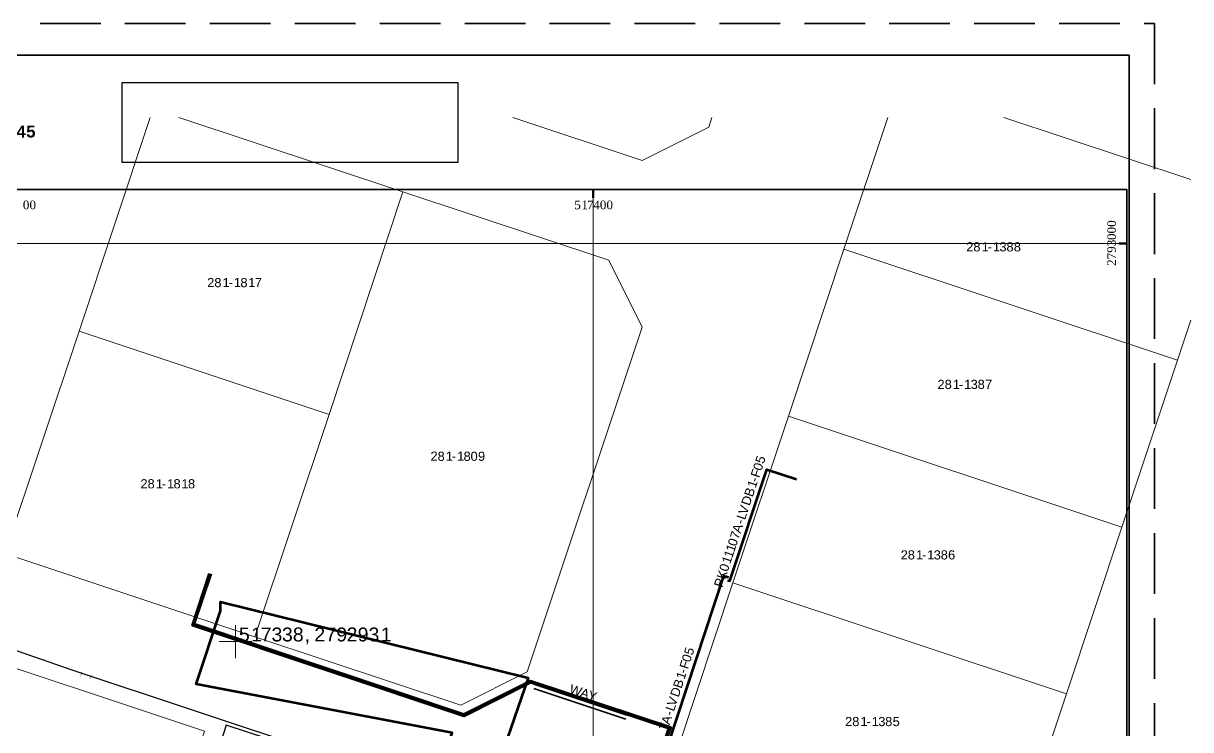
# Model space of a CAD drawing. Header units: inches. Extents: x 0.2 to 23.4, y 0 to 16.2.
# Drawn here: x 13.33 to 23.35, y 10.14 to 16.2 of the extents above; entities that cross this region are included whole.
import ezdxf

# ---------------------------------------------------------------- set-up
doc = ezdxf.new("R2010")
doc.units = ezdxf.units.IN
doc.header["$MEASUREMENT"] = 0
doc.linetypes.add('PDF_LineTypee62239feb0b44e7890836511bf375cb7', pattern=[0.729167, 0.520833, -0.208333])
for name, color, linetype in [('PDF_Geometry', 7, 'Continuous'), ('PDF_Images', 7, 'Continuous'), ('PDF_Text', 7, 'Continuous')]:
    doc.layers.add(name, color=color, linetype=linetype)
doc.styles.add('PDF Arial', font='arial.ttf')
doc.styles.add('PDF Arial Bold', font='arialbd.ttf')
doc.styles.add('PDF Times New Roman', font='times.ttf')
picture_1 = doc.add_image_def('image1.png', size_in_pixel=(1449, 341))

msp = doc.modelspace()

# ---------------------------------------------------------------- linework, layer by layer
at = {"layer": 'PDF_Geometry', "color": 254, "linetype": 'PDF_LineTypee62239feb0b44e7890836511bf375cb7', "lineweight": 35, "true_color": 0xcccccc}
msp.add_lwpolyline([(0.347, 0.332), (0.347, 16.198), (23.041, 16.198), (23.041, 0.332), (0.347, 0.332)], dxfattribs=at)
at = {"layer": 'PDF_Geometry', "lineweight": 35}
for points in [[(0.73, 0.632), (0.73, 15.924), (22.824, 15.924), (22.824, 0.632), (0.73, 0.632)], [(11.87, 2.362), (11.87, 14.771), (22.804, 14.771), (22.804, 2.362), (11.87, 2.362)]]:
    msp.add_lwpolyline(points, dxfattribs=at)
at = {"layer": 'PDF_Geometry', "lineweight": 18}
for points in [[(14.417, 15.391), (13.807, 13.558), (13.17, 11.648), (12.237, 11.958), (11.77, 12.121), (11.324, 12.265)], [(13.807, 13.558), (14.417, 15.391)], [(14.664, 15.391), (16.587, 14.751), (15.954, 12.841), (13.807, 13.558)], [(18.641, 15.021), (17.531, 15.391)], [(19.241, 15.391), (19.214, 15.308), (18.641, 15.021)], [(20.374, 14.261), (20.751, 15.391)], [(23.351, 14.858), (21.747, 15.391)], [(21.747, 15.391), (23.351, 14.858)], [(15.317, 10.935), (15.954, 12.841), (16.587, 14.751), (18.354, 14.165), (18.641, 13.591), (17.654, 10.635), (17.084, 10.348), (15.317, 10.935)], [(19.897, 12.828), (20.374, 14.261), (23.237, 13.308), (22.761, 11.875), (19.897, 12.828)], [(23.351, 13.651), (23.237, 13.308), (20.374, 14.261)], [(19.384, 1.742), (19.804, 3.002), (19.901, 3.289), (20.187, 3.192), (20.281, 3.479), (19.997, 3.576), (20.377, 4.719), (20.854, 6.152), (21.807, 9.015), (22.284, 10.445), (22.761, 11.875), (23.237, 13.308), (23.351, 13.651)], [(13.17, 11.648), (13.807, 13.558), (15.954, 12.841), (15.317, 10.935), (13.17, 11.648)], [(19.421, 11.398), (19.897, 12.828), (22.761, 11.875), (22.284, 10.445), (19.421, 11.398)], [(18.944, 9.965), (19.421, 11.398), (22.284, 10.445), (21.807, 9.015), (18.944, 9.965)], [(12, 9.098), (12.594, 10.885), (14.884, 10.125), (14.29, 8.335), (12, 9.098)]]:
    msp.add_lwpolyline(points, dxfattribs=at)
at = {"layer": 'PDF_Geometry', "color": 8, "lineweight": 9, "true_color": 0x6e6e6e}
for points in [[(18.221, 2.362), (18.221, 14.771)], [(11.87, 14.308), (22.804, 14.308)]]:
    msp.add_lwpolyline(points, dxfattribs=at)
at = {"layer": 'PDF_Geometry', "lineweight": 50}
for points in [[(18.221, 14.771), (18.221, 14.701)], [(22.804, 14.308), (22.734, 14.308)]]:
    msp.add_lwpolyline(points, dxfattribs=at)
at = {"layer": 'PDF_Geometry', "color": 20, "lineweight": 60, "true_color": 0xfa3411}
for points in [[(19.374, 11.418), (19.394, 11.415), (19.711, 12.371), (19.967, 12.288)], [(20.114, 3.266), (20.061, 3.106), (16.904, 4.179), (18.871, 10.148), (17.684, 10.542), (17.111, 10.255), (14.781, 11.032), (14.927, 11.478)], [(20.104, 3.269), (20.054, 3.119), (16.921, 4.189), (18.887, 10.155), (17.684, 10.555), (17.111, 10.268), (14.794, 11.042), (14.941, 11.475)], [(20.087, 3.272), (20.057, 3.179), (16.961, 4.232), (19.344, 11.458), (19.384, 11.445)]]:
    msp.add_lwpolyline(points, dxfattribs=at)
at = {"layer": 'PDF_Geometry', "color": 80, "lineweight": 25, "true_color": 0x4ce600}
msp.add_lwpolyline([(11.324, 11.472), (11.99, 11.245), (13.21, 10.838), (13.754, 10.648), (16.887, 9.608), (17.224, 8.935), (16.424, 6.535), (17.544, 6.162), (16.884, 4.182), (19.454, 3.329), (19.974, 3.169), (20.057, 3.416)], dxfattribs=at)
at = {"layer": 'PDF_Geometry', "color": 14, "lineweight": 158, "true_color": 0xa80000}
msp.add_lwpolyline([(17.377, 7.935), (16.277, 5.449), (15.334, 5.685), (16.774, 8.828), (16.671, 9.088), (17.011, 10.112), (14.811, 10.528), (15.021, 11.158), (15.021, 11.235), (17.664, 10.582), (17.247, 9.378), (17.377, 7.935)], dxfattribs=at)
at = {"layer": 'PDF_Geometry', "color": 1, "lineweight": 0, "true_color": 0xff0505}
for points in [[(15.151, 11.035), (15.151, 10.752)], [(15.011, 10.895), (15.151, 10.895)], [(15.291, 10.895), (15.151, 10.895)]]:
    msp.add_lwpolyline(points, dxfattribs=at)
at = {"layer": 'PDF_Geometry', "color": 211, "lineweight": 35, "true_color": 0xf4b3fc}
for points in [[(18.511, 10.262), (17.721, 10.525)], [(18.501, 10.228), (17.711, 10.492)]]:
    msp.add_lwpolyline(points, dxfattribs=at)
at = {"layer": 'PDF_Geometry', "color": 222, "lineweight": 25, "true_color": 0xe600a9}
msp.add_lwpolyline([(19.997, 3.309), (19.964, 3.229), (17.017, 4.232), (17.511, 5.729), (16.284, 6.189), (17.177, 8.942), (16.834, 9.598), (15.071, 10.175), (14.947, 9.795)], dxfattribs=at)

# ---------------------------------------------------------------- texts
at = {"layer": 'PDF_Text', "attachment_point": 7}
for s, insert, char_height, style in [('\\W1.001341;4', (13.269, 15.218), 0.1026, 'PDF Arial Bold'), ('\\W1.000861;5', (13.353, 15.217), 0.1026, 'PDF Arial Bold'), ('\\W0.999474;0', (13.324, 14.602), 0.0745, 'PDF Times New Roman'), ('\\W0.999474;0', (13.381, 14.602), 0.0745, 'PDF Times New Roman'), ('\\W0.999518;5', (18.059, 14.602), 0.0745, 'PDF Times New Roman'), ('\\W0.999009;1', (18.12, 14.603), 0.0745, 'PDF Times New Roman'), ('\\W1.002049;7', (18.168, 14.602), 0.0745, 'PDF Times New Roman'), ('\\W0.999035;4', (18.222, 14.603), 0.0745, 'PDF Times New Roman'), ('\\W0.999474;0', (18.278, 14.602), 0.0745, 'PDF Times New Roman'), ('\\W0.999474;0', (18.335, 14.602), 0.0745, 'PDF Times New Roman'), ('\\W1.001005;2', (21.424, 14.241), 0.07874, 'PDF Arial'), ('\\W1.001422;8', (21.485, 14.24), 0.07874, 'PDF Arial'), ('\\W1.000949;1', (21.556, 14.241), 0.07874, 'PDF Arial'), ('\\W1.000575;-', (21.608, 14.241), 0.07874, 'PDF Arial'), ('\\W1.000949;1', (21.653, 14.241), 0.07874, 'PDF Arial'), ('\\W1.001289;3', (21.709, 14.24), 0.07874, 'PDF Arial'), ('\\W1.001422;8', (21.769, 14.24), 0.07874, 'PDF Arial'), ('\\W1.001422;8', (21.832, 14.24), 0.07874, 'PDF Arial'), ('\\W1.001005;2', (14.907, 13.935), 0.07874, 'PDF Arial'), ('\\W1.001422;8', (14.968, 13.933), 0.07874, 'PDF Arial'), ('\\W1.000949;1', (15.039, 13.935), 0.07874, 'PDF Arial'), ('\\W1.000575;-', (15.091, 13.935), 0.07874, 'PDF Arial'), ('\\W1.000949;1', (15.136, 13.935), 0.07874, 'PDF Arial'), ('\\W1.001422;8', (15.192, 13.933), 0.07874, 'PDF Arial'), ('\\W1.000949;1', (15.259, 13.935), 0.07874, 'PDF Arial'), ('\\W1.002074;7', (15.316, 13.935), 0.07874, 'PDF Arial'), ('\\W1.001005;2', (21.177, 13.061), 0.07874, 'PDF Arial'), ('\\W1.001422;8', (21.239, 13.06), 0.07874, 'PDF Arial'), ('\\W1.000949;1', (21.309, 13.061), 0.07874, 'PDF Arial'), ('\\W1.000949;1', (21.406, 13.061), 0.07874, 'PDF Arial'), ('\\W1.001289;3', (21.462, 13.06), 0.07874, 'PDF Arial'), ('\\W1.001422;8', (21.522, 13.06), 0.07874, 'PDF Arial'), ('\\W1.002074;7', (21.586, 13.061), 0.07874, 'PDF Arial'), ('\\W1.000575;-', (21.361, 13.061), 0.07874, 'PDF Arial'), ('\\W1.001005;2', (16.824, 12.445), 0.07874, 'PDF Arial'), ('\\W1.001422;8', (16.885, 12.443), 0.07874, 'PDF Arial'), ('\\W1.000949;1', (16.956, 12.445), 0.07874, 'PDF Arial'), ('\\W1.000575;-', (17.007, 12.445), 0.07874, 'PDF Arial'), ('\\W1.000949;1', (17.053, 12.445), 0.07874, 'PDF Arial'), ('\\W1.001422;8', (17.108, 12.443), 0.07874, 'PDF Arial'), ('\\W1.001712;0', (17.168, 12.443), 0.07874, 'PDF Arial'), ('\\W1.000870;9', (17.232, 12.443), 0.07874, 'PDF Arial'), ('\\W1.001005;2', (14.334, 12.208), 0.07874, 'PDF Arial'), ('\\W1.001422;8', (14.395, 12.207), 0.07874, 'PDF Arial'), ('\\W1.000949;1', (14.466, 12.208), 0.07874, 'PDF Arial'), ('\\W1.000575;-', (14.517, 12.208), 0.07874, 'PDF Arial'), ('\\W1.000949;1', (14.562, 12.208), 0.07874, 'PDF Arial'), ('\\W1.001422;8', (14.618, 12.207), 0.07874, 'PDF Arial'), ('\\W1.000949;1', (14.686, 12.208), 0.07874, 'PDF Arial'), ('\\W1.001422;8', (14.742, 12.207), 0.07874, 'PDF Arial'), ('\\W1.001005;2', (20.861, 11.598), 0.07874, 'PDF Arial'), ('\\W1.001422;8', (20.922, 11.597), 0.07874, 'PDF Arial'), ('\\W1.000949;1', (20.993, 11.598), 0.07874, 'PDF Arial'), ('\\W1.000575;-', (21.044, 11.598), 0.07874, 'PDF Arial'), ('\\W1.000949;1', (21.089, 11.598), 0.07874, 'PDF Arial'), ('\\W1.001289;3', (21.145, 11.597), 0.07874, 'PDF Arial'), ('\\W1.001422;8', (21.205, 11.597), 0.07874, 'PDF Arial'), ('\\W0.998941;6', (21.268, 11.597), 0.07874, 'PDF Arial'), ('\\W1.001554;5', (15.179, 10.893), 0.11931, 'PDF Arial'), ('\\W1.000949;1', (15.284, 10.895), 0.11931, 'PDF Arial'), ('\\W1.002074;7', (15.367, 10.895), 0.11931, 'PDF Arial'), ('\\W1.001289;3', (15.459, 10.893), 0.11931, 'PDF Arial'), ('\\W1.001289;3', (15.549, 10.893), 0.11931, 'PDF Arial'), ('\\W1.001422;8', (15.642, 10.893), 0.11931, 'PDF Arial'), ('\\W1.001005;2', (15.827, 10.895), 0.11931, 'PDF Arial'), ('\\W1.002074;7', (15.923, 10.895), 0.11931, 'PDF Arial'), ('\\W1.000870;9', (16.016, 10.893), 0.11931, 'PDF Arial'), ('\\W1.001005;2', (16.104, 10.895), 0.11931, 'PDF Arial'), ('\\W1.000870;9', (16.199, 10.893), 0.11931, 'PDF Arial'), ('\\W1.001289;3', (16.292, 10.893), 0.11931, 'PDF Arial'), ('\\W1.000949;1', (16.397, 10.895), 0.11931, 'PDF Arial'), ('\\W1.000148;,', (15.743, 10.871), 0.11931, 'PDF Arial'), ('\\W1.001005;2', (20.384, 10.168), 0.07874, 'PDF Arial'), ('\\W1.001422;8', (20.445, 10.167), 0.07874, 'PDF Arial'), ('\\W1.000949;1', (20.516, 10.168), 0.07874, 'PDF Arial'), ('\\W1.000949;1', (20.613, 10.168), 0.07874, 'PDF Arial'), ('\\W1.001289;3', (20.669, 10.167), 0.07874, 'PDF Arial'), ('\\W1.001422;8', (20.728, 10.167), 0.07874, 'PDF Arial'), ('\\W1.001554;5', (20.792, 10.167), 0.07874, 'PDF Arial'), ('\\W1.000575;-', (20.568, 10.168), 0.07874, 'PDF Arial')]:
    msp.add_mtext(s, dxfattribs=dict(at, insert=insert, char_height=char_height, style=style))
for s, insert, char_height, rotation, style in [('\\W0.999474;0', (22.71, 14.452), 0.07449, 90, 'PDF Times New Roman'), ('\\W0.999474;0', (22.71, 14.395), 0.07449, 90, 'PDF Times New Roman'), ('\\W0.999474;0', (22.71, 14.339), 0.07449, 90, 'PDF Times New Roman'), ('\\W1.000577;3', (22.71, 14.286), 0.07449, 90, 'PDF Times New Roman'), ('\\W0.998091;9', (22.71, 14.229), 0.07449, 90, 'PDF Times New Roman'), ('\\W0.999430;2', (22.709, 14.117), 0.07449, 90, 'PDF Times New Roman'), ('\\W1.002049;7', (22.71, 14.172), 0.07449, 90, 'PDF Times New Roman'), ('\\W1.001554;\\Q-0.00412;5', (19.686, 12.413), 0.07873, 71.4979, 'PDF Arial'), ('\\W1.000927;\\Q-0.00412;F', (19.645, 12.294), 0.07873, 71.4979, 'PDF Arial'), ('\\W1.001712;\\Q-0.00412;0', (19.666, 12.353), 0.07873, 71.4979, 'PDF Arial'), ('\\W1.000949;\\Q-0.00412;1', (19.615, 12.206), 0.07873, 71.4979, 'PDF Arial'), ('\\W1.000575;\\Q-0.00412;-', (19.632, 12.254), 0.07873, 71.4979, 'PDF Arial'), ('\\W1.000895;\\Q-0.00412;D', (19.564, 12.054), 0.07873, 71.4979, 'PDF Arial'), ('\\W1.000154;\\Q-0.00412;B', (19.59, 12.129), 0.07873, 71.4979, 'PDF Arial'), ('\\W1.000803;\\Q-0.00412;V', (19.539, 11.977), 0.07873, 71.4979, 'PDF Arial'), ('\\W1.001329;\\Q-0.00412;L', (19.524, 11.933), 0.07873, 71.4979, 'PDF Arial'), ('\\W1.000575;\\Q-0.00412;-', (19.511, 11.894), 0.07873, 71.4979, 'PDF Arial'), ('\\W1.002074;\\Q-0.00412;7', (19.468, 11.766), 0.07873, 71.4979, 'PDF Arial'), ('\\W1.003087;\\Q-0.00412;A', (19.485, 11.818), 0.07873, 71.4979, 'PDF Arial'), ('\\W1.001712;\\Q-0.00412;0', (19.449, 11.705), 0.07873, 71.4979, 'PDF Arial'), ('\\W1.000949;\\Q-0.00412;1', (19.414, 11.605), 0.07873, 71.4979, 'PDF Arial'), ('\\W1.000949;\\Q-0.00412;1', (19.431, 11.656), 0.07873, 71.4979, 'PDF Arial'), ('\\W1.001712;\\Q-0.00412;0', (19.376, 11.487), 0.07873, 71.4979, 'PDF Arial'), ('\\W1.000949;\\Q-0.00412;1', (19.397, 11.555), 0.07873, 71.4979, 'PDF Arial'), ('\\W1.001708;\\Q-0.00412;P', (19.33, 11.352), 0.07873, 71.4979, 'PDF Arial'), ('\\W1.000895;\\Q-0.00412;K', (19.353, 11.421), 0.07873, 71.4979, 'PDF Arial'), ('\\W1.001554;\\Q-0.00410;5', (19.074, 10.77), 0.07873, 71.6979, 'PDF Arial'), ('\\W1.000927;\\Q-0.00410;F', (19.034, 10.652), 0.07873, 71.6979, 'PDF Arial'), ('\\W1.001712;\\Q-0.00410;0', (19.054, 10.71), 0.07873, 71.6979, 'PDF Arial'), ('\\W0.836953;\\Q0.00417;!', (13.813, 10.599), 0.03579, 341.602, 'PDF Arial'), ('\\W1.000575;\\Q-0.00410;-', (19.02, 10.612), 0.07873, 71.6979, 'PDF Arial'), ('\\W0.836953;\\Q0.00417;!', (13.893, 10.575), 0.03579, 341.602, 'PDF Arial'), ('\\W1.000632;\\Q0.00411;W', (18.01, 10.455), 0.07874, 341.602, 'PDF Arial'), ('\\W1.000154;\\Q-0.00410;B', (18.979, 10.486), 0.07873, 71.6979, 'PDF Arial'), ('\\W1.000949;\\Q-0.00410;1', (19.004, 10.563), 0.07873, 71.6979, 'PDF Arial'), ('\\W1.003087;\\Q0.00411;A', (18.103, 10.424), 0.07874, 341.602, 'PDF Arial'), ('\\W1.000852;\\Q0.00411;Y', (18.167, 10.402), 0.07874, 341.602, 'PDF Arial'), ('\\W1.000803;\\Q-0.00410;V', (18.928, 10.333), 0.07873, 71.6979, 'PDF Arial'), ('\\W1.000895;\\Q-0.00410;D', (18.954, 10.411), 0.07873, 71.6979, 'PDF Arial'), ('\\W1.001329;\\Q-0.00410;L', (18.914, 10.29), 0.07873, 71.6979, 'PDF Arial'), ('\\W1.003087;\\Q-0.00410;A', (18.876, 10.175), 0.07873, 71.6979, 'PDF Arial'), ('\\W1.000575;\\Q-0.00410;-', (18.901, 10.251), 0.07873, 71.6979, 'PDF Arial'), ('\\W1.002074;\\Q-0.00410;7', (18.859, 10.123), 0.07873, 71.6979, 'PDF Arial')]:
    msp.add_mtext(s, dxfattribs=dict(at, insert=insert, char_height=char_height, rotation=rotation, style=style))

# ---------------------------------------------------------------- pictures from other files: only their frames are drawn
at = {"layer": 'PDF_Images'}
image = msp.add_image(picture_1, insert=(14.174, 15.688), size_in_units=(2.887, 0.68), dxfattribs=at)
image.dxf.v_pixel = (0, -0.001994)
image.dxf.flags = 15

doc.saveas('drawing.dxf')
